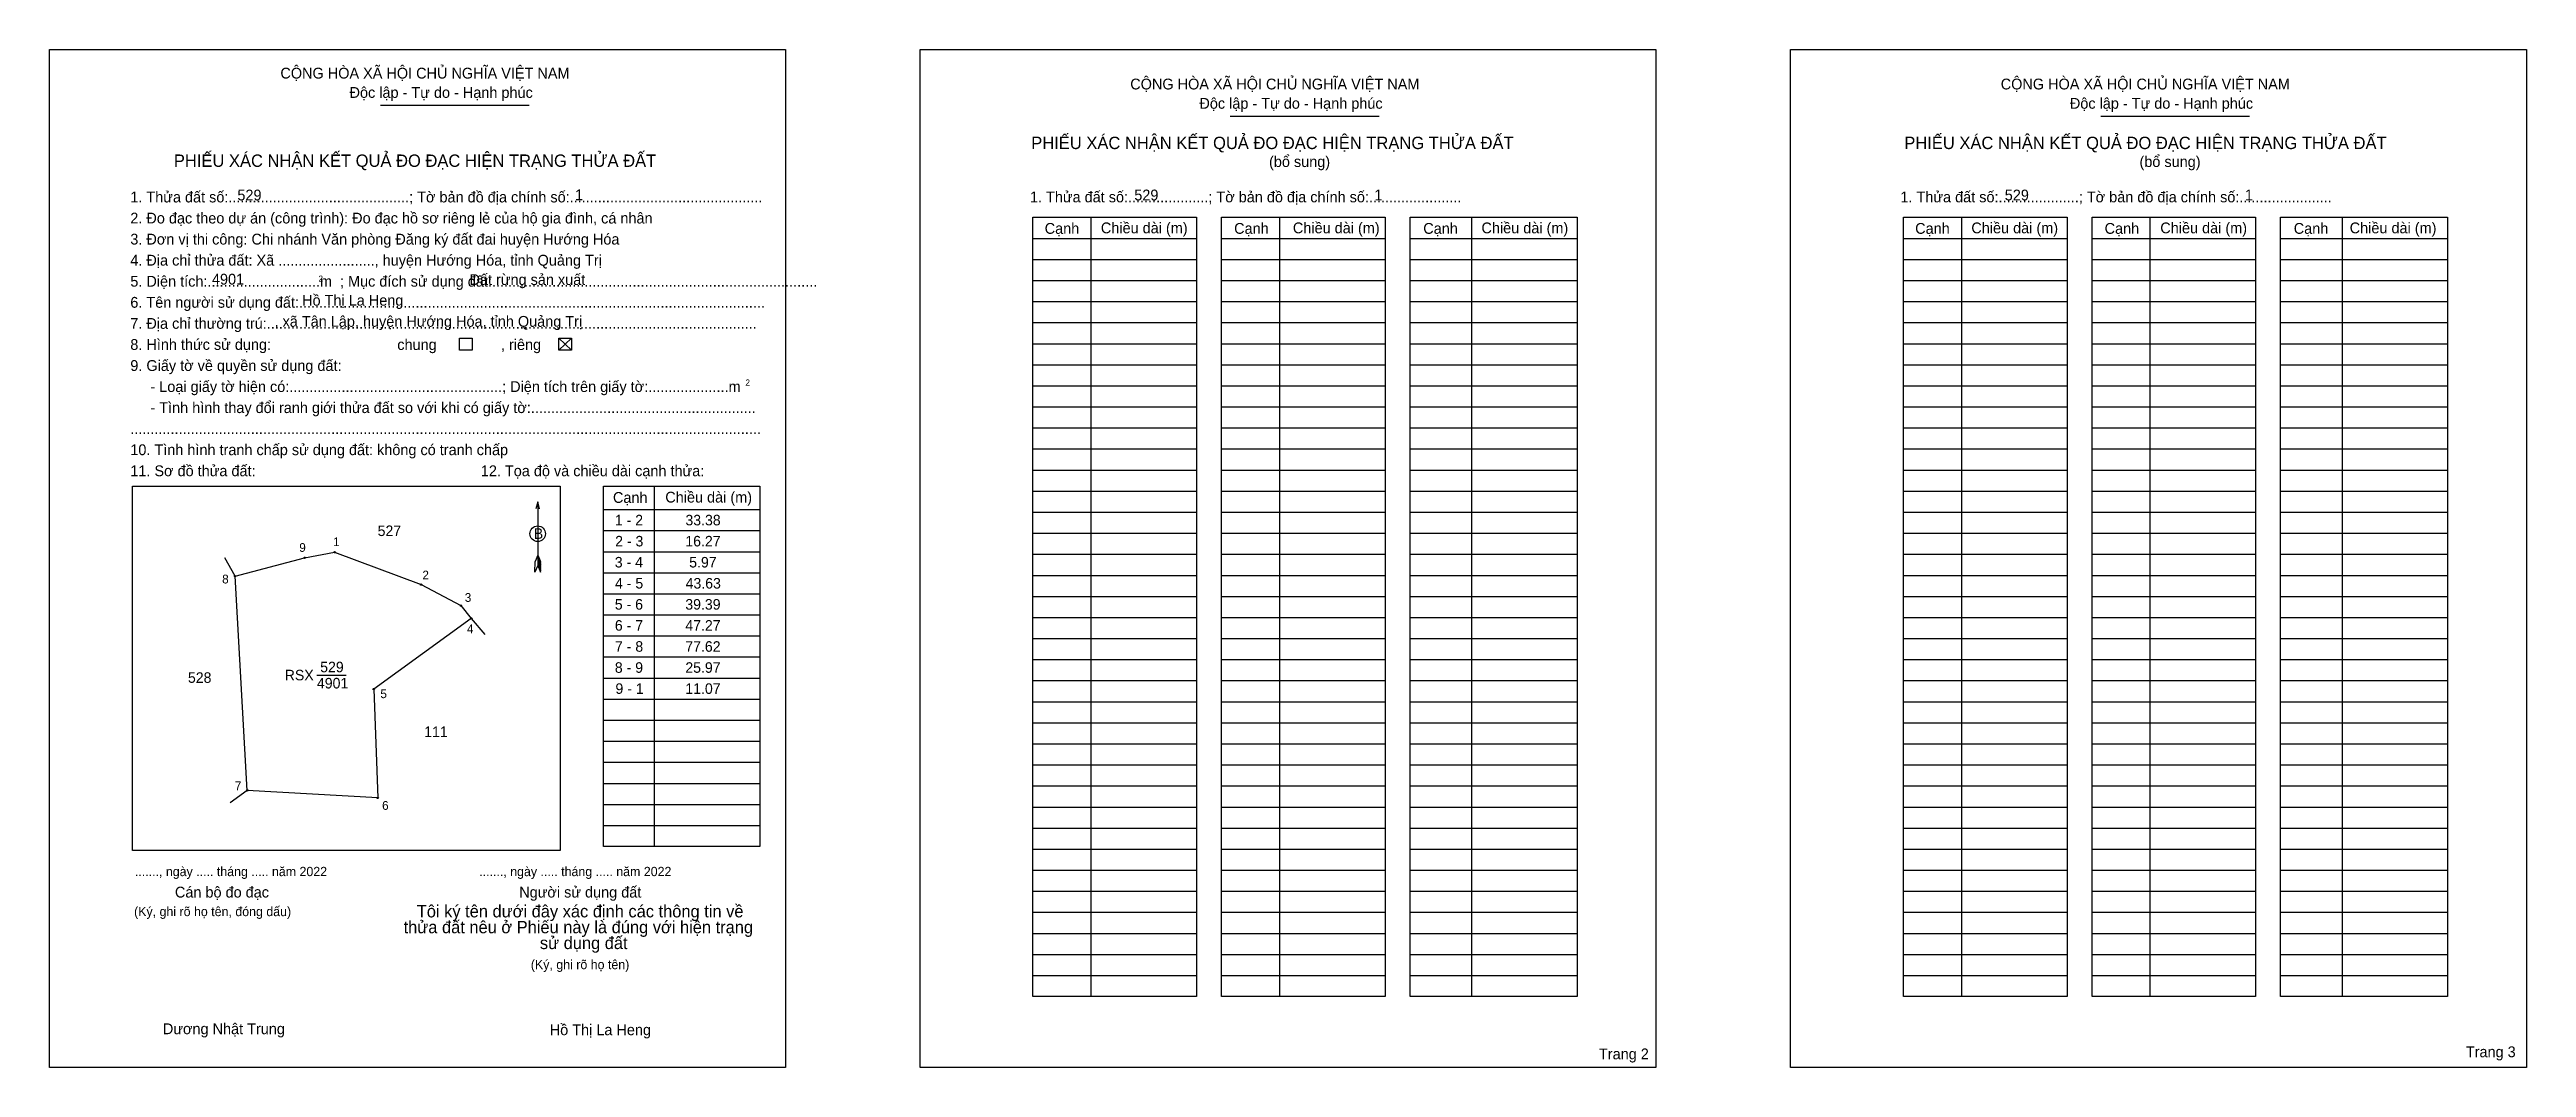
# Model space of a CAD drawing. Extents: x 543729 to 544625, y 1837714 to 1838082.
import ezdxf

# ---------------------------------------------------------------- set-up
doc = ezdxf.new("R2010")
doc.units = 0
for name, color, linetype in [('Level 1', 7, 'Continuous'), ('Level 10', 7, 'Continuous'), ('Level 11', 7, 'Continuous'), ('Level 13', 7, 'Continuous'), ('Level 2', 7, 'Continuous'), ('Level 25', 7, 'Continuous'), ('Level 27', 7, 'Continuous'), ('Level 36', 7, 'Continuous'), ('Level 48', 7, 'Continuous'), ('Level 50', 7, 'Continuous'), ('Level 52', 7, 'Continuous'), ('Level 55', 7, 'Continuous'), ('Level 6', 7, 'Continuous'), ('Level 9', 7, 'Continuous')]:
    doc.layers.add(name, color=color, linetype=linetype)

msp = doc.modelspace()

# ---------------------------------------------------------------- linework, layer by layer
at = {"layer": 'Level 1'}
for p, q in [((543729.36, 1838082.01), (543729.36, 1838082.01)), ((544044.27, 1838082.01), (544044.27, 1838082.01)), ((543849.07, 1838061.85), (543902.91, 1838061.85)), ((544156.51, 1838057.92), (544210.35, 1838057.92)), ((544471.42, 1838057.92), (544525.26, 1838057.92)), ((544106.09, 1838021.31), (544106.09, 1837739.4)), ((544174.3, 1838021.31), (544174.3, 1837739.4)), ((544243.79, 1838021.31), (544243.79, 1837739.4)), ((544421, 1838021.31), (544421, 1837739.4)), ((544489.22, 1838021.31), (544489.22, 1837739.4)), ((544558.7, 1838021.31), (544558.7, 1837739.4)), ((544085.14, 1838013.69), (544144.32, 1838013.69)), ((544153.35, 1838013.69), (544212.53, 1838013.69)), ((544221.56, 1838013.69), (544282.01, 1838013.69)), ((544400.05, 1838013.69), (544459.23, 1838013.69)), ((544468.26, 1838013.69), (544527.44, 1838013.69)), ((544536.47, 1838013.69), (544596.92, 1838013.69)), ((544085.14, 1838006.07), (544144.32, 1838006.07)), ((544085.14, 1837998.45), (544144.32, 1837998.45)), ((544153.35, 1838006.07), (544212.53, 1838006.07)), ((544153.35, 1837998.45), (544212.53, 1837998.45)), ((544221.56, 1838006.07), (544282.01, 1838006.07)), ((544221.56, 1837998.45), (544282.01, 1837998.45)), ((544400.05, 1838006.07), (544459.23, 1838006.07)), ((544400.05, 1837998.45), (544459.23, 1837998.45)), ((544468.26, 1838006.07), (544527.44, 1838006.07)), ((544468.26, 1837998.45), (544527.44, 1837998.45)), ((544536.47, 1838006.07), (544596.92, 1838006.07)), ((544536.47, 1837998.45), (544596.92, 1837998.45)), ((544085.14, 1837990.83), (544144.32, 1837990.83)), ((544153.35, 1837990.83), (544212.53, 1837990.83)), ((544221.56, 1837990.83), (544282.01, 1837990.83)), ((544400.05, 1837990.83), (544459.23, 1837990.83)), ((544468.26, 1837990.83), (544527.44, 1837990.83)), ((544536.47, 1837990.83), (544596.92, 1837990.83)), ((544085.14, 1837983.22), (544144.32, 1837983.22)), ((544153.35, 1837983.22), (544212.53, 1837983.22)), ((544221.56, 1837983.22), (544282.01, 1837983.22)), ((544400.05, 1837983.22), (544459.23, 1837983.22)), ((544468.26, 1837983.22), (544527.44, 1837983.22)), ((544536.47, 1837983.22), (544596.92, 1837983.22)), ((543913.6, 1837977.57), (543918.17, 1837973.31)), ((543913.6, 1837973.31), (543918.17, 1837977.57)), ((544085.14, 1837975.6), (544144.32, 1837975.6)), ((544153.35, 1837975.6), (544212.53, 1837975.6)), ((544221.56, 1837975.6), (544282.01, 1837975.6)), ((544400.05, 1837975.6), (544459.23, 1837975.6)), ((544468.26, 1837975.6), (544527.44, 1837975.6)), ((544536.47, 1837975.6), (544596.92, 1837975.6)), ((544085.14, 1837967.98), (544144.32, 1837967.98)), ((544153.35, 1837967.98), (544212.53, 1837967.98)), ((544221.56, 1837967.98), (544282.01, 1837967.98)), ((544400.05, 1837967.98), (544459.23, 1837967.98)), ((544468.26, 1837967.98), (544527.44, 1837967.98)), ((544536.47, 1837967.98), (544596.92, 1837967.98)), ((544085.14, 1837960.36), (544144.32, 1837960.36)), ((544153.35, 1837960.36), (544212.53, 1837960.36)), ((544221.56, 1837960.36), (544282.01, 1837960.36)), ((544400.05, 1837960.36), (544459.23, 1837960.36)), ((544468.26, 1837960.36), (544527.44, 1837960.36)), ((544536.47, 1837960.36), (544596.92, 1837960.36)), ((544085.14, 1837952.74), (544144.32, 1837952.74)), ((544085.14, 1837945.12), (544144.32, 1837945.12)), ((544153.35, 1837952.74), (544212.53, 1837952.74)), ((544153.35, 1837945.12), (544212.53, 1837945.12)), ((544221.56, 1837952.74), (544282.01, 1837952.74)), ((544221.56, 1837945.12), (544282.01, 1837945.12)), ((544400.05, 1837952.74), (544459.23, 1837952.74)), ((544400.05, 1837945.12), (544459.23, 1837945.12)), ((544468.26, 1837952.74), (544527.44, 1837952.74)), ((544468.26, 1837945.12), (544527.44, 1837945.12)), ((544536.47, 1837952.74), (544596.92, 1837952.74)), ((544536.47, 1837945.12), (544596.92, 1837945.12)), ((544085.14, 1837937.5), (544144.32, 1837937.5)), ((544153.35, 1837937.5), (544212.53, 1837937.5)), ((544221.56, 1837937.5), (544282.01, 1837937.5)), ((544400.05, 1837937.5), (544459.23, 1837937.5)), ((544468.26, 1837937.5), (544527.44, 1837937.5)), ((544536.47, 1837937.5), (544596.92, 1837937.5)), ((544085.14, 1837929.88), (544144.32, 1837929.88)), ((544153.35, 1837929.88), (544212.53, 1837929.88)), ((544221.56, 1837929.88), (544282.01, 1837929.88)), ((544400.05, 1837929.88), (544459.23, 1837929.88)), ((544468.26, 1837929.88), (544527.44, 1837929.88)), ((544536.47, 1837929.88), (544596.92, 1837929.88)), ((543759.34, 1837924.05), (543759.34, 1837924.05)), ((543905.95, 1837918.35), (543905.95, 1837895.31)), ((543948.05, 1837924.09), (543948.05, 1837793.67)), ((544085.14, 1837922.26), (544144.32, 1837922.26)), ((544153.35, 1837922.26), (544212.53, 1837922.26)), ((544221.56, 1837922.26), (544282.01, 1837922.26)), ((544400.05, 1837922.26), (544459.23, 1837922.26)), ((544468.26, 1837922.26), (544527.44, 1837922.26)), ((544536.47, 1837922.26), (544596.92, 1837922.26)), ((543929.76, 1837915.58), (543986.27, 1837915.58)), ((544085.14, 1837914.64), (544144.32, 1837914.64)), ((544153.35, 1837914.64), (544212.53, 1837914.64)), ((544221.56, 1837914.64), (544282.01, 1837914.64)), ((544400.05, 1837914.64), (544459.23, 1837914.64)), ((544468.26, 1837914.64), (544527.44, 1837914.64)), ((544536.47, 1837914.64), (544596.92, 1837914.64)), ((543905.95, 1837899.12), (543904.99, 1837896.77)), ((543905.95, 1837899.12), (543906.93, 1837896.77)), ((543929.76, 1837907.96), (543986.27, 1837907.96)), ((543929.76, 1837900.34), (543986.27, 1837900.34)), ((544085.14, 1837907.02), (544144.32, 1837907.02)), ((544085.14, 1837899.4), (544144.32, 1837899.4)), ((544153.35, 1837907.02), (544212.53, 1837907.02)), ((544153.35, 1837899.4), (544212.53, 1837899.4)), ((544221.56, 1837907.02), (544282.01, 1837907.02)), ((544221.56, 1837899.4), (544282.01, 1837899.4)), ((544400.05, 1837907.02), (544459.23, 1837907.02)), ((544400.05, 1837899.4), (544459.23, 1837899.4)), ((544468.26, 1837907.02), (544527.44, 1837907.02)), ((544468.26, 1837899.4), (544527.44, 1837899.4)), ((544536.47, 1837907.02), (544596.92, 1837907.02)), ((544536.47, 1837899.4), (544596.92, 1837899.4)), ((543904.94, 1837892.96), (543904.99, 1837896.77)), ((543905.95, 1837895.31), (543904.94, 1837892.96)), ((543905.95, 1837898.79), (543906.93, 1837896.42)), ((543905.95, 1837898.46), (543906.93, 1837896.09)), ((543905.95, 1837898.13), (543906.94, 1837895.75)), ((543905.95, 1837897.78), (543906.94, 1837895.41)), ((543905.95, 1837897.45), (543906.94, 1837895.06)), ((543905.95, 1837897.12), (543906.94, 1837894.72)), ((543905.95, 1837896.79), (543906.96, 1837894.38)), ((543905.95, 1837896.46), (543906.96, 1837894.04)), ((543905.95, 1837896.13), (543906.96, 1837893.69)), ((543905.95, 1837895.8), (543906.97, 1837893.36)), ((543905.95, 1837895.31), (543906.97, 1837892.96)), ((543906.97, 1837892.96), (543906.93, 1837896.77)), ((543929.76, 1837892.72), (543986.27, 1837892.72)), ((544085.14, 1837891.79), (544144.32, 1837891.79)), ((544153.35, 1837891.79), (544212.53, 1837891.79)), ((544221.56, 1837891.79), (544282.01, 1837891.79)), ((544400.05, 1837891.79), (544459.23, 1837891.79)), ((544468.26, 1837891.79), (544527.44, 1837891.79)), ((544536.47, 1837891.79), (544596.92, 1837891.79)), ((543929.76, 1837885.1), (543986.27, 1837885.1)), ((544085.14, 1837884.17), (544144.32, 1837884.17)), ((544153.35, 1837884.17), (544212.53, 1837884.17)), ((544221.56, 1837884.17), (544282.01, 1837884.17)), ((544400.05, 1837884.17), (544459.23, 1837884.17)), ((544468.26, 1837884.17), (544527.44, 1837884.17)), ((544536.47, 1837884.17), (544596.92, 1837884.17)), ((543929.76, 1837877.48), (543986.27, 1837877.48)), ((544085.14, 1837876.55), (544144.32, 1837876.55)), ((544153.35, 1837876.55), (544212.53, 1837876.55)), ((544221.56, 1837876.55), (544282.01, 1837876.55)), ((544400.05, 1837876.55), (544459.23, 1837876.55)), ((544468.26, 1837876.55), (544527.44, 1837876.55)), ((544536.47, 1837876.55), (544596.92, 1837876.55)), ((543929.76, 1837869.87), (543986.27, 1837869.87)), ((544085.14, 1837868.93), (544144.32, 1837868.93)), ((544153.35, 1837868.93), (544212.53, 1837868.93)), ((544221.56, 1837868.93), (544282.01, 1837868.93)), ((544400.05, 1837868.93), (544459.23, 1837868.93)), ((544468.26, 1837868.93), (544527.44, 1837868.93)), ((544536.47, 1837868.93), (544596.92, 1837868.93)), ((543929.76, 1837862.25), (543986.27, 1837862.25)), ((543929.76, 1837854.63), (543986.27, 1837854.63)), ((544085.14, 1837861.31), (544144.32, 1837861.31)), ((544153.35, 1837861.31), (544212.53, 1837861.31)), ((544221.56, 1837861.31), (544282.01, 1837861.31)), ((544400.05, 1837861.31), (544459.23, 1837861.31)), ((544468.26, 1837861.31), (544527.44, 1837861.31)), ((544536.47, 1837861.31), (544596.92, 1837861.31)), ((543929.76, 1837847.01), (543986.27, 1837847.01)), ((544085.14, 1837853.69), (544144.32, 1837853.69)), ((544085.14, 1837846.07), (544144.32, 1837846.07)), ((544153.35, 1837853.69), (544212.53, 1837853.69)), ((544153.35, 1837846.07), (544212.53, 1837846.07)), ((544221.56, 1837853.69), (544282.01, 1837853.69)), ((544221.56, 1837846.07), (544282.01, 1837846.07)), ((544400.05, 1837853.69), (544459.23, 1837853.69)), ((544400.05, 1837846.07), (544459.23, 1837846.07)), ((544468.26, 1837853.69), (544527.44, 1837853.69)), ((544468.26, 1837846.07), (544527.44, 1837846.07)), ((544536.47, 1837853.69), (544596.92, 1837853.69)), ((544536.47, 1837846.07), (544596.92, 1837846.07)), ((543929.76, 1837839.39), (543986.27, 1837839.39)), ((544085.14, 1837838.45), (544144.32, 1837838.45)), ((544153.35, 1837838.45), (544212.53, 1837838.45)), ((544221.56, 1837838.45), (544282.01, 1837838.45)), ((544400.05, 1837838.45), (544459.23, 1837838.45)), ((544468.26, 1837838.45), (544527.44, 1837838.45)), ((544536.47, 1837838.45), (544596.92, 1837838.45)), ((543929.76, 1837831.77), (543986.27, 1837831.77)), ((544085.14, 1837830.83), (544144.32, 1837830.83)), ((544153.35, 1837830.83), (544212.53, 1837830.83)), ((544221.56, 1837830.83), (544282.01, 1837830.83)), ((544400.05, 1837830.83), (544459.23, 1837830.83)), ((544468.26, 1837830.83), (544527.44, 1837830.83)), ((544536.47, 1837830.83), (544596.92, 1837830.83)), ((543929.76, 1837824.15), (543986.27, 1837824.15)), ((544085.14, 1837823.21), (544144.32, 1837823.21)), ((544153.35, 1837823.21), (544212.53, 1837823.21)), ((544221.56, 1837823.21), (544282.01, 1837823.21)), ((544400.05, 1837823.21), (544459.23, 1837823.21)), ((544468.26, 1837823.21), (544527.44, 1837823.21)), ((544536.47, 1837823.21), (544596.92, 1837823.21)), ((543929.76, 1837816.53), (543986.27, 1837816.53)), ((544085.14, 1837815.59), (544144.32, 1837815.59)), ((544153.35, 1837815.59), (544212.53, 1837815.59)), ((544221.56, 1837815.59), (544282.01, 1837815.59)), ((544400.05, 1837815.59), (544459.23, 1837815.59)), ((544468.26, 1837815.59), (544527.44, 1837815.59)), ((544536.47, 1837815.59), (544596.92, 1837815.59)), ((543929.76, 1837808.91), (543986.27, 1837808.91)), ((543929.76, 1837801.29), (543986.27, 1837801.29)), ((544085.14, 1837807.98), (544144.32, 1837807.98)), ((544153.35, 1837807.98), (544212.53, 1837807.98)), ((544221.56, 1837807.98), (544282.01, 1837807.98)), ((544400.05, 1837807.98), (544459.23, 1837807.98)), ((544468.26, 1837807.98), (544527.44, 1837807.98)), ((544536.47, 1837807.98), (544596.92, 1837807.98)), ((543914.1, 1837792.21), (543914.1, 1837792.21)), ((544085.14, 1837800.36), (544144.32, 1837800.36)), ((544085.14, 1837792.74), (544144.32, 1837792.74)), ((544153.35, 1837800.36), (544212.53, 1837800.36)), ((544153.35, 1837792.74), (544212.53, 1837792.74)), ((544221.56, 1837800.36), (544282.01, 1837800.36)), ((544221.56, 1837792.74), (544282.01, 1837792.74)), ((544400.05, 1837800.36), (544459.23, 1837800.36)), ((544400.05, 1837792.74), (544459.23, 1837792.74)), ((544468.26, 1837800.36), (544527.44, 1837800.36)), ((544468.26, 1837792.74), (544527.44, 1837792.74)), ((544536.47, 1837800.36), (544596.92, 1837800.36)), ((544536.47, 1837792.74), (544596.92, 1837792.74)), ((544085.14, 1837785.12), (544144.32, 1837785.12)), ((544153.35, 1837785.12), (544212.53, 1837785.12)), ((544221.56, 1837785.12), (544282.01, 1837785.12)), ((544400.05, 1837785.12), (544459.23, 1837785.12)), ((544468.26, 1837785.12), (544527.44, 1837785.12)), ((544536.47, 1837785.12), (544596.92, 1837785.12)), ((544085.14, 1837777.5), (544144.32, 1837777.5)), ((544153.35, 1837777.5), (544212.53, 1837777.5)), ((544221.56, 1837777.5), (544282.01, 1837777.5)), ((544400.05, 1837777.5), (544459.23, 1837777.5)), ((544468.26, 1837777.5), (544527.44, 1837777.5)), ((544536.47, 1837777.5), (544596.92, 1837777.5)), ((544085.14, 1837769.88), (544144.32, 1837769.88)), ((544153.35, 1837769.88), (544212.53, 1837769.88)), ((544221.56, 1837769.88), (544282.01, 1837769.88)), ((544400.05, 1837769.88), (544459.23, 1837769.88)), ((544468.26, 1837769.88), (544527.44, 1837769.88)), ((544536.47, 1837769.88), (544596.92, 1837769.88)), ((544085.14, 1837762.26), (544144.32, 1837762.26)), ((544153.35, 1837762.26), (544212.53, 1837762.26)), ((544221.56, 1837762.26), (544282.01, 1837762.26)), ((544400.05, 1837762.26), (544459.23, 1837762.26)), ((544468.26, 1837762.26), (544527.44, 1837762.26)), ((544536.47, 1837762.26), (544596.92, 1837762.26)), ((544085.14, 1837754.64), (544144.32, 1837754.64)), ((544085.14, 1837747.02), (544144.32, 1837747.02)), ((544153.35, 1837754.64), (544212.53, 1837754.64)), ((544153.35, 1837747.02), (544212.53, 1837747.02)), ((544221.56, 1837754.64), (544282.01, 1837754.64)), ((544221.56, 1837747.02), (544282.01, 1837747.02)), ((544400.05, 1837754.64), (544459.23, 1837754.64)), ((544400.05, 1837747.02), (544459.23, 1837747.02)), ((544468.26, 1837754.64), (544527.44, 1837754.64)), ((544468.26, 1837747.02), (544527.44, 1837747.02)), ((544536.47, 1837754.64), (544596.92, 1837754.64)), ((544536.47, 1837747.02), (544596.92, 1837747.02)), ((543995.61, 1837713.75), (543995.61, 1837713.75)), ((544310.52, 1837713.75), (544310.52, 1837713.75))]:
    msp.add_line(p, q, dxfattribs=at)
for points in [[(544085.14, 1838021.31), (544144.32, 1838021.31), (544144.32, 1837739.4), (544085.14, 1837739.4)], [(544153.35, 1838021.31), (544212.53, 1838021.31), (544212.53, 1837739.4), (544153.35, 1837739.4)], [(544221.56, 1838021.31), (544282.01, 1838021.31), (544282.01, 1837739.4), (544221.56, 1837739.4)], [(544400.05, 1838021.31), (544459.23, 1838021.31), (544459.23, 1837739.4), (544400.05, 1837739.4)], [(544468.26, 1838021.31), (544527.44, 1838021.31), (544527.44, 1837739.4), (544468.26, 1837739.4)], [(544536.47, 1838021.31), (544596.92, 1838021.31), (544596.92, 1837739.4), (544536.47, 1837739.4)], [(543759.34, 1837924.05), (543914.1, 1837924.05), (543914.1, 1837792.21), (543759.34, 1837792.21)], [(543929.76, 1837924.09), (543986.27, 1837924.09), (543986.27, 1837793.67), (543929.76, 1837793.67)]]:
    msp.add_lwpolyline(points, close=True, dxfattribs=at)
msp.add_lwpolyline([(543906.61, 1837915.9), (543905.95, 1837918.35), (543905.29, 1837915.9)], dxfattribs=at)
msp.add_circle((543905.95, 1837906.83), 2.81, dxfattribs=at)
at = {"layer": 'Level 10'}
msp.add_lwpolyline([(543796.5, 1837891.5), (543821.61, 1837898.14), (543832.5, 1837900.15), (543863.76, 1837888.43), (543878.15, 1837880.83), (543881.94, 1837876.22), (543846.62, 1837850.62), (543848.09, 1837811.26), (543800.9, 1837814)], close=True, dxfattribs=at)
at = {"layer": 'Level 11'}
for centre in [(543832.5, 1837900.15), (543796.5, 1837891.5), (543796.5, 1837891.5), (543821.61, 1837898.14), (543863.76, 1837888.43), (543878.15, 1837880.83), (543881.94, 1837876.22), (543846.62, 1837850.62), (543800.9, 1837814), (543848.09, 1837811.26)]:
    msp.add_circle(centre, 0.254, dxfattribs=at)
at = {"layer": 'Level 2'}
for points in [[(543729.36, 1838082.01), (543995.61, 1838082.01), (543995.61, 1837713.75), (543729.36, 1837713.75)], [(544044.27, 1838082.01), (544310.52, 1838082.01), (544310.52, 1837713.75), (544044.27, 1837713.75)], [(544359.18, 1838082.01), (544625.43, 1838082.01), (544625.43, 1837713.75), (544359.18, 1837713.75)]]:
    msp.add_lwpolyline(points, close=True, dxfattribs=at)
at = {"layer": 'Level 25'}
msp.add_line((543863.76, 1837888.43), (543878.15, 1837880.83), dxfattribs=at)
at = {"layer": 'Level 27'}
for p, q in [((543796.5, 1837891.5), (543792.81, 1837898.17)), ((543881.94, 1837876.22), (543886.79, 1837870.34)), ((543800.9, 1837814), (543794.76, 1837809.49))]:
    msp.add_line(p, q, dxfattribs=at)
at = {"layer": 'Level 50'}
for points in [[(543877.62, 1837977.57), (543882.2, 1837977.57), (543882.2, 1837973.31), (543877.62, 1837973.31)], [(543913.6, 1837977.57), (543918.17, 1837977.57), (543918.17, 1837973.31), (543913.6, 1837973.31)]]:
    msp.add_lwpolyline(points, close=True, dxfattribs=at)
at = {"layer": 'Level 9'}
msp.add_line((543826.08, 1837855.7), (543836.67, 1837855.7), dxfattribs=at)

# ---------------------------------------------------------------- texts
at = {"layer": 'Level 1'}
for s, height, p in [('CỘNG HÒA XÃ HỘI CHỦ NGHĨA VIỆT NAM', 3.9109, (543812.87, 1838071.51)), ('CỘNG HÒA XÃ HỘI CHỦ NGHĨA VIỆT NAM', 3.9109, (544120.32, 1838067.57)), ('CỘNG HÒA XÃ HỘI CHỦ NGHĨA VIỆT NAM', 3.9109, (544435.23, 1838067.57)), ('Độc lập - Tự do - Hạnh phúc', 3.9109, (543837.89, 1838064.53)), ('Độc lập - Tự do - Hạnh phúc', 3.9109, (544145.34, 1838060.59)), ('Độc lập - Tự do - Hạnh phúc', 3.9109, (544460.25, 1838060.59)), ('PHIẾU XÁC NHẬN KẾT QUẢ ĐO ĐẠC HIỆN TRẠNG THỬA ĐẤT', 4.4701, (544084.51, 1838046)), ('PHIẾU XÁC NHẬN KẾT QUẢ ĐO ĐẠC HIỆN TRẠNG THỬA ĐẤT', 4.4701, (544400.35, 1838046)), ('PHIẾU XÁC NHẬN KẾT QUẢ ĐO ĐẠC HIỆN TRẠNG THỬA ĐẤT', 4.4701, (543774.34, 1838039.57)), ('(bổ sung)', 3.911, (544170.53, 1838039.51)), ('(bổ sung)', 3.911, (544485.44, 1838039.51)), ('1. Thửa đất số:.............................................; Tờ bản đồ địa chính số:................................................', 3.91094, (543758.58, 1838026.7)), ('1. Thửa đất số:....................; Tờ bản đồ địa chính số:.......................', 3.9109, (544084.04, 1838026.73)), ('1. Thửa đất số:....................; Tờ bản đồ địa chính số:.......................', 3.9109, (544398.95, 1838026.73)), ('3. Đơn vị thi công: Chi nhánh Văn phòng Đăng ký đất đai huyện Hướng Hóa', 3.9109, (543758.58, 1838011.46)), ('2. Đo đạc theo dự án (công trình): Đo đạc hồ sơ riêng lẻ của hộ gia đình, cá nhân', 3.9109, (543758.58, 1838019.08)), ('Cạnh', 3.911, (544089.37, 1838015.34)), ('Chiều dài (m)', 3.9109, (544109.69, 1838015.53)), ('Cạnh', 3.911, (544157.91, 1838015.34)), ('Chiều dài (m)', 3.9109, (544179.16, 1838015.53)), ('Cạnh', 3.911, (544226.33, 1838015.34)), ('Chiều dài (m)', 3.9109, (544247.38, 1838015.53)), ('Cạnh', 3.911, (544404.29, 1838015.34)), ('Chiều dài (m)', 3.9109, (544424.6, 1838015.53)), ('Cạnh', 3.911, (544472.82, 1838015.34)), ('Chiều dài (m)', 3.9109, (544492.96, 1838015.53)), ('Cạnh', 3.911, (544541.24, 1838015.34)), ('Chiều dài (m)', 3.9109, (544561.48, 1838015.53)), ('4. Địa chỉ thửa đất: Xã ........................, huyện Hướng Hóa, tỉnh Quảng Trị', 3.9109, (543758.58, 1838003.84)), ('5. Diện tích:............................m  ; Mục đích sử dụng đất:.................................................................................', 3.91094, (543758.58, 1837996.22)), ('2', 2.23, (543826.64, 1837998)), ('6. Tên người sử dụng đất:....................................................................................................................', 3.91094, (543758.58, 1837988.6)), ('7. Địa chỉ thường trú:..........................................................................................................................', 3.91094, (543758.58, 1837980.98)), ('chung                , riêng', 3.9109, (543855.16, 1837973.32)), ('9. Giấy tờ về quyền sử dụng đất:', 3.9109, (543758.58, 1837965.74)), ('     - Loại giấy tờ hiện có:.....................................................; Diện tích trên giấy tờ:....................m', 3.91094, (543758.58, 1837958.12)), ('2', 2.23, (543981.1, 1837960.41)), ('     - Tình hình thay đổi ranh giới thửa đất so với khi có giấy tờ:........................................................', 3.91094, (543758.58, 1837950.5)), ('10. Tình hình tranh chấp sử dụng đất: không có tranh chấp', 3.9109, (543758.58, 1837935.27)), ('.............................................................................................................................................................', 3.91094, (543758.58, 1837942.89)), ('11. Sơ đồ thửa đất:', 3.9109, (543758.58, 1837927.65)), ('12. Tọa độ và chiều dài cạnh thửa:', 3.9109, (543885.38, 1837927.65)), ('Cạnh', 3.911, (543933.19, 1837918)), ('Chiều dài (m)', 3.9109, (543952.11, 1837918.12)), ('B', 3.81, (543904.55, 1837904.98)), ('......., ngày ..... tháng ..... năm 2022', 3.3524, (543760.24, 1837782.97)), ('......., ngày ..... tháng ..... năm 2022', 3.3524, (543884.8, 1837782.97)), ('Cán bộ đo đạc', 3.9109, (543774.72, 1837775.23)), ('Người sử dụng đất', 3.9109, (543899.28, 1837775.23)), ('(Ký, ghi rõ họ tên, đóng dấu)', 3.3524, (543759.94, 1837768.5)), ('thửa đất nêu ở Phiếu này là đúng với hiện trạng', 4.4442, (543857.44, 1837762.31)), ('Tôi ký tên dưới đây xác định các thông tin về', 4.4442, (543862.2, 1837768.05)), ('sử dụng đất', 4.4442, (543906.75, 1837756.58)), ('(Ký, ghi rõ họ tên)', 3.3524, (543903.47, 1837749.31)), ('Dương Nhật Trung', 3.9109, (543770.36, 1837725.79)), ('Trang 2', 3.911, (544289.9, 1837716.7)), ('Trang 3', 3.911, (544603.5, 1837717.46))]:
    msp.add_text(s, height=height, dxfattribs=at).set_placement(p)
at = {"layer": 'Level 13'}
for s, p in [('RSX', (543814.44, 1837853.8)), ('4901', (543826.09, 1837850.87)), ('529', (543827.27, 1837856.72))]:
    msp.add_text(s, height=3.81, dxfattribs=at).set_placement(p)
at = {"layer": 'Level 36'}
for s, p in [('527', (543848.05, 1837906.01)), ('528', (543779.43, 1837852.9)), ('111', (543864.9, 1837833.3))]:
    msp.add_text(s, height=3.81, dxfattribs=at).set_placement(p)
at = {"layer": 'Level 48'}
msp.add_text('8. Hình thức sử dụng:', height=3.9111, dxfattribs=at).set_placement((543758.58, 1837973.36))
at = {"layer": 'Level 52'}
for s, p in [('1 - 2', (543933.87, 1837909.87)), ('33.38', (543959.4, 1837909.87)), ('2 - 3', (543933.98, 1837902.25)), ('16.27', (543959.37, 1837902.25)), ('3 - 4', (543933.85, 1837894.63)), ('4 - 5', (543933.93, 1837887.01)), ('43.63', (543959.48, 1837887.01)), ('5.97', (543960.77, 1837894.63)), ('5 - 6', (543933.86, 1837879.39)), ('39.39', (543959.36, 1837879.39)), ('6 - 7', (543933.88, 1837871.77)), ('47.27', (543959.37, 1837871.77)), ('7 - 8', (543933.91, 1837864.15)), ('77.62', (543959.36, 1837864.15)), ('8 - 9', (543933.87, 1837856.53)), ('25.97', (543959.37, 1837856.53)), ('9 - 1', (543934.09, 1837848.91)), ('11.07', (543959.37, 1837848.91))]:
    msp.add_text(s, height=3.81, dxfattribs=at).set_placement(p)
at = {"layer": 'Level 55'}
for s, p in [('1', (543832.46, 1837900.15)), ('8', (543796.46, 1837891.5)), ('9', (543821.57, 1837898.14)), ('2', (543863.72, 1837888.43)), ('3', (543878.11, 1837880.83)), ('4', (543881.9, 1837876.22)), ('5', (543846.58, 1837850.62)), ('7', (543800.86, 1837814)), ('6', (543848.05, 1837811.26))]:
    msp.add_text(s, height=0.127, dxfattribs=at).set_placement(p)
at = {"layer": 'Level 6'}
for s, height, p in [('529', 3.911, (543797.31, 1838027.42)), ('1', 3.91, (543919.44, 1838027.48)), ('529', 3.911, (544121.78, 1838027.42)), ('1', 3.91, (544208.65, 1838027.45)), ('529', 3.911, (544436.69, 1838027.42)), ('1', 3.91, (544523.56, 1838027.45)), ('4901', 3.911, (543788.11, 1837996.98)), ('Đất rừng sản xuất', 3.9111, (543881.29, 1837996.83)), ('Hồ Thị La Heng', 3.9111, (543820.73, 1837989.34)), (', xã Tân Lập, huyện Hướng Hóa, tỉnh Quảng Trị', 3.9111, (543810.75, 1837981.71)), ('Hồ Thị La Heng', 3.9111, (543910.31, 1837725.43))]:
    msp.add_text(s, height=height, dxfattribs=at).set_placement(p)
at = {"layer": 'Level 9'}
for s, p in [('9', (543819.7, 1837900.27)), ('1', (543831.95, 1837902.36)), ('8', (543791.8, 1837888.86)), ('2', (543864.25, 1837890.32)), ('3', (543879.58, 1837882.2)), ('4', (543880.37, 1837870.86)), ('5', (543849.03, 1837847.36)), ('7', (543796.39, 1837814.04)), ('6', (543849.67, 1837806.95))]:
    msp.add_text(s, height=3.17, dxfattribs=at).set_placement(p)

doc.saveas('drawing.dxf')
